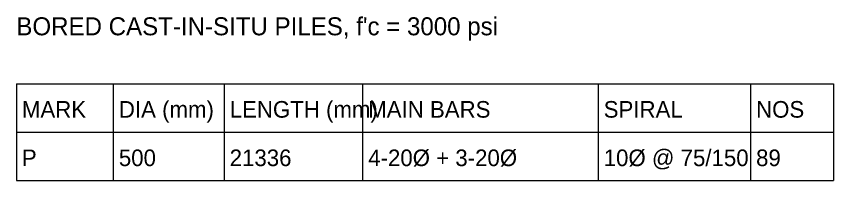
# Model space of a CAD drawing. Extents: x -3200 to 1422622, y -1410602 to 19050.
# Drawn here: x 1400000 to 1411800, y -1400 to 974 of the extents above; entities that cross this region are included whole.
import ezdxf

# ---------------------------------------------------------------- set-up
doc = ezdxf.new("R2010")
doc.units = 0
doc.layers.get('0').update_dxf_attribs({"lineweight": 0, "plot": 0})
doc.layers.add('Sheet', color=7, linetype='Continuous', lineweight=0, plot=False)
doc.layers.add('Text-1', color=7, linetype='Continuous', lineweight=0, plot=False)

msp = doc.modelspace()

# ---------------------------------------------------------------- linework, layer by layer
for p, q in [((1400000, 0), (1411800, 0)), ((1400000, 0), (1400000, -1400)), ((1401400, 0), (1401400, -1400)), ((1403000, 0), (1403000, -1400)), ((1405000, 0), (1405000, -1400)), ((1408400, 0), (1408400, -1400)), ((1410600, 0), (1410600, -1400)), ((1411800, 0), (1411800, -1400)), ((1400000, -700), (1411800, -700)), ((1400000, -1400), (1411800, -1400))]:
    msp.add_line(p, q)

# ---------------------------------------------------------------- texts
at = {"layer": 'Sheet'}
msp.add_text("BORED CAST-IN-SITU PILES, f'c = 3000 psi", height=260, dxfattribs=at).set_placement((1400000, 700))
at = {"layer": 'Text-1'}
for s, p in [('MARK', (1400080, -490)), ('DIA (mm)', (1401480, -490)), ('LENGTH (mm)', (1403080, -490)), ('MAIN BARS', (1405080, -490)), ('SPIRAL', (1408480, -490)), ('NOS', (1410680, -490)), ('4-20%%C + 3-20%%C', (1405080, -1190)), ('10%%C @ 75/150', (1408480, -1190)), ('P', (1400080, -1190)), ('500', (1401480, -1190)), ('21336', (1403080, -1190)), ('89', (1410680, -1190))]:
    msp.add_text(s, height=240, dxfattribs=at).set_placement(p)

doc.saveas('drawing.dxf')
